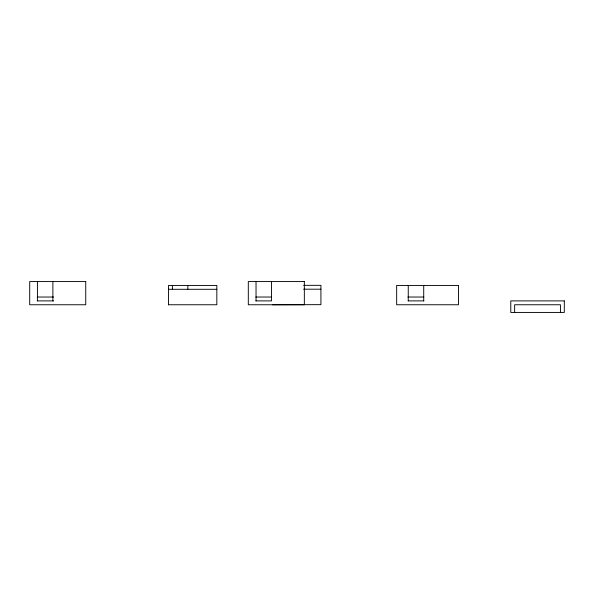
<?xml version="1.0" encoding="UTF-8"?>
<svg xmlns="http://www.w3.org/2000/svg" width="594" height="594" viewBox="0 0 594 594"><rect width="100%" height="100%" fill="white"/><g stroke="black" fill="none" stroke-linecap="round" stroke-linejoin="round"><path stroke-width="0.89" d="M303.601 285.335L320.916 285.335L320.916 304.655L272.609 304.759M303.601 289.196L320.916 289.196M168.525 289.3L216.832 289.3M37.214 297.03L53.616 297.03M255.814 297.03L271.31 297.03M407.863 297.03L423.871 297.03M37.214 300.891L53.616 300.891M255.814 300.891L271.495 300.891L271.495 281.571M408.1 300.891L423.871 300.891M168.525 304.759L216.832 304.759L216.832 285.432L168.525 285.432L168.525 304.856M560.439 312.429L560.439 304.759L514.642 304.759L514.642 312.429M423.715 285.432L423.715 300.891M408.256 285.432L408.256 300.891M256.036 281.571L256.036 300.891M187.845 285.432L187.845 289.3M172.386 285.432L172.386 289.3M52.888 281.571L52.888 300.891M37.429 281.571L37.429 300.891M85.736 281.571L29.7 281.571L29.7 304.759L85.736 304.759L85.736 281.571M304.343 281.571L248.307 281.571L248.307 304.759L304.343 304.759L304.343 281.571M458.501 285.432L396.666 285.432L396.666 304.759L458.501 304.759L458.501 285.432M564.3 300.891L510.773 300.891L510.773 312.429L564.3 312.429L564.3 300.891"/></g></svg>
